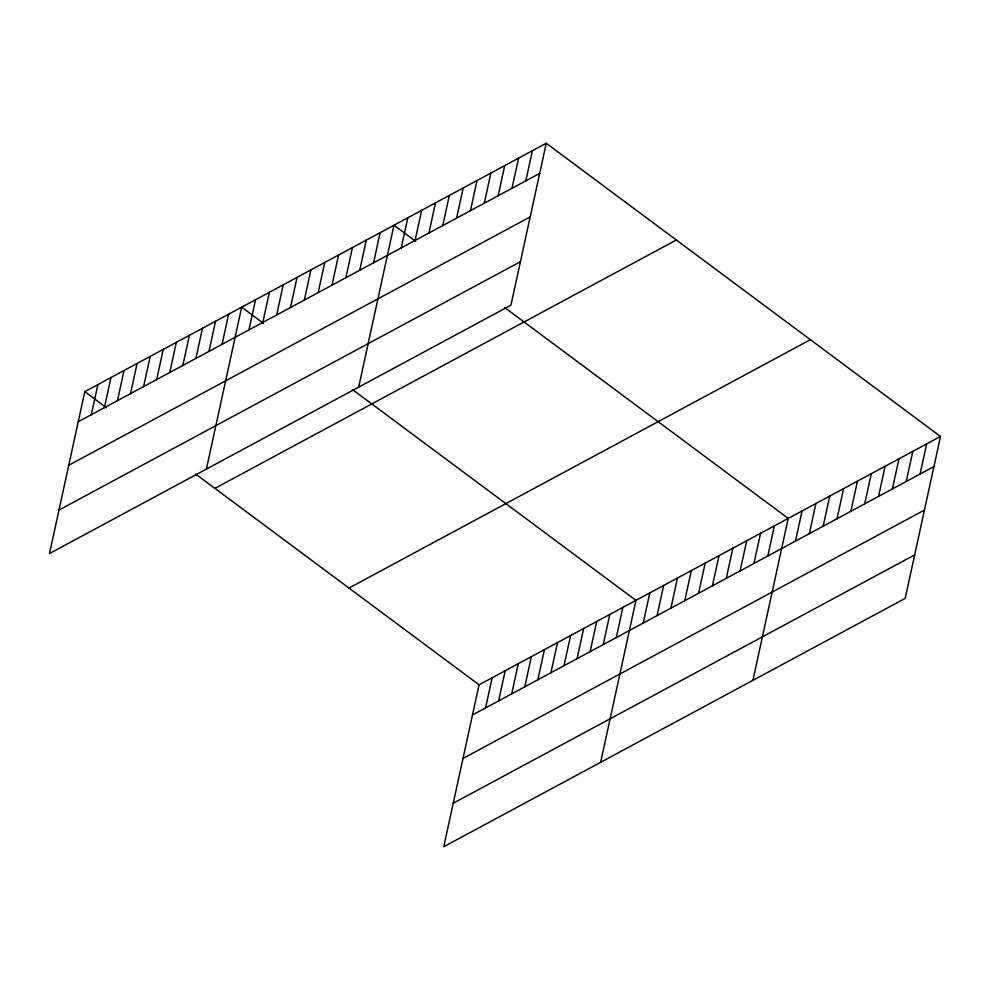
<?xml version="1.0" encoding="UTF-8"?>
<svg xmlns="http://www.w3.org/2000/svg" width="990" height="990" viewBox="0 0 990 990"><rect width="100%" height="100%" fill="white"/><g stroke="black" fill="none" stroke-linecap="round" stroke-linejoin="round"><path stroke-width="1.49" d="M546.245 143.265L84.806 391.619L49.5 553.546L510.939 305.192L546.245 143.265L940.5 436.454L905.194 598.381L443.755 846.735L479.061 684.808L940.5 436.454M91.303 414.723L97.886 384.578M104.383 407.694L110.954 377.549M117.451 400.653L124.035 370.507M130.532 393.612L137.103 363.466M143.6 386.583L150.183 356.437M156.68 379.541L163.251 349.396M169.748 372.5L176.331 342.367M182.828 365.471L189.399 335.325M195.896 358.43L202.467 328.284M208.977 351.4L215.548 321.255M222.045 344.359L228.616 314.214M206.39 469.111L241.696 307.172L263.377 323.297M248.96 329.868L255.544 299.723M262.808 322.418L269.379 292.273M276.656 314.969L283.227 284.823M290.491 307.519L297.062 277.373M304.338 300.069L310.91 269.923M318.186 292.619L324.757 262.474M332.021 285.17L338.592 255.024M345.869 277.72L352.44 247.574M359.716 270.27L366.288 240.125M373.552 262.808L380.123 232.675M358.665 387.152L393.971 225.213L415.651 241.35M401.235 247.908L407.818 217.763M415.082 240.459L421.653 210.313M428.93 233.009L435.501 202.863M442.765 225.559L449.336 195.414M456.613 218.109L463.184 187.964M470.46 210.66L477.032 180.514M484.296 203.21L490.867 173.064M498.143 195.76L504.714 165.615M511.991 188.31L518.562 158.165M525.826 180.861L532.397 150.715M485.57 707.912L492.141 677.766M498.638 700.883L505.209 670.737M511.706 693.841L518.29 663.696M524.787 686.8L531.358 656.667M537.855 679.771L544.438 649.626M550.935 672.73L557.506 642.584M564.003 665.701L570.587 635.555M577.083 658.659L583.654 628.514M590.151 651.618L596.735 621.472M603.232 644.589L609.803 614.443M616.3 637.548L622.883 607.402M600.645 762.3L635.951 600.361L352.527 389.602M643.228 623.057L649.799 592.911M657.063 615.607L663.634 585.461M670.911 608.157L677.482 578.011M684.746 600.707L691.329 570.562M698.593 593.257L705.165 563.112M712.441 585.808L719.012 555.662M726.276 578.358L732.848 548.212M740.124 570.908L746.695 540.763M753.972 563.458L760.543 533.313M767.807 556.009L774.378 525.863M752.92 680.34L788.226 518.413L504.801 307.642M795.502 541.097L802.073 510.951M809.337 533.647L815.909 503.502M823.185 526.197L829.756 496.052M837.02 518.748L843.604 488.602M850.868 511.298L857.439 481.152M864.716 503.848L871.287 473.703M878.551 496.398L885.122 466.253M892.398 488.949L898.97 458.803M906.246 481.499L912.817 451.353M920.081 474.049L926.652 443.904M78.235 421.765L539.674 173.399M68.756 465.25L530.195 216.897M58.979 510.06L520.418 261.707M214.917 488.367L676.343 240.013M348.963 588.06L810.402 339.694M472.49 714.953L933.929 466.587M463.011 758.439L924.45 510.085M453.234 803.249L914.673 554.895M84.806 391.619L106.487 407.744M195.636 474.037L479.061 684.808"/></g></svg>
